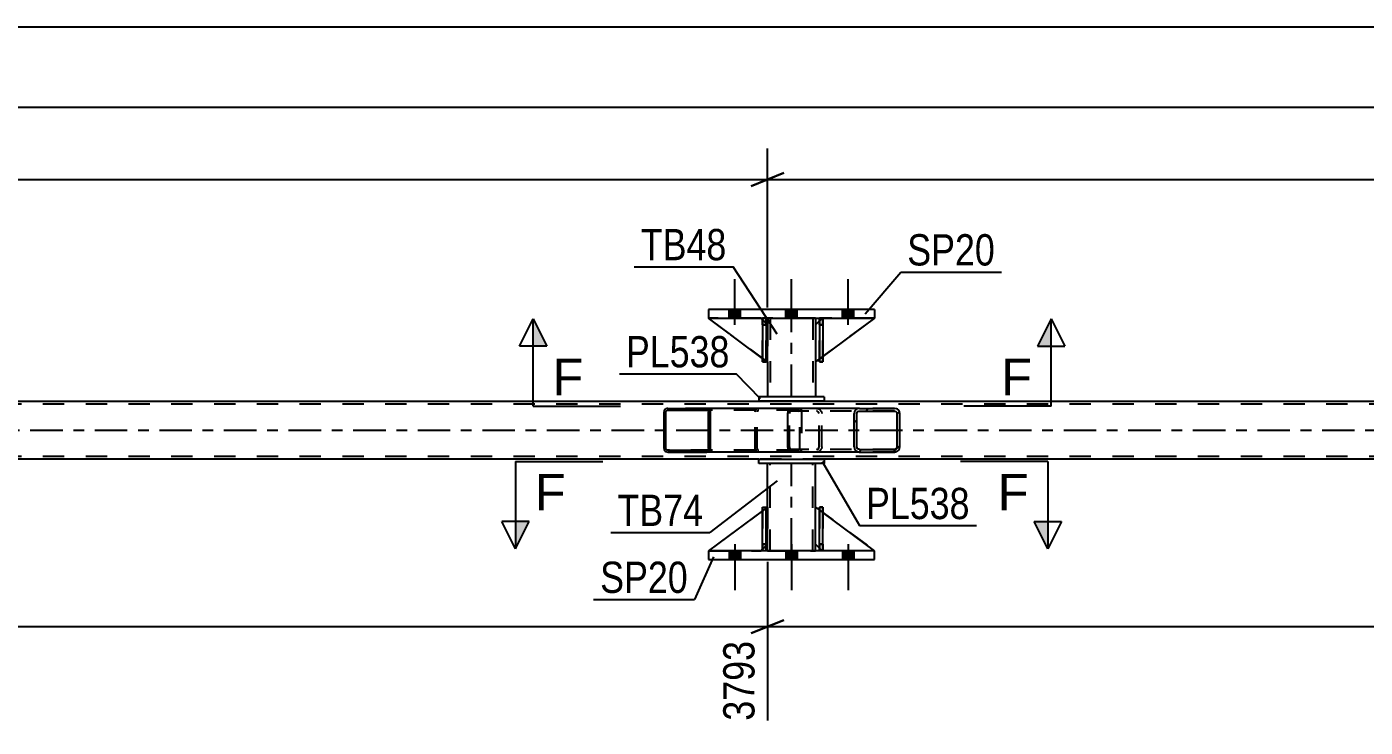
# Model space of a CAD drawing. Header units: millimetres. Extents: x 0 to 841, y 0 to 594.
# Drawn here: x 166.2 to 288.9, y 191.9 to 256.1 of the extents above; entities that cross this region are included whole.
import ezdxf

# ---------------------------------------------------------------- set-up
doc = ezdxf.new("R2010")
doc.units = ezdxf.units.MM
doc.linetypes.add('DXK_LINE_DOT2', pattern=[3.9198, 1.9599, -1.9599])
doc.linetypes.add('DXK_LINE_DOT3', pattern=[5.9187, 2.979, -0.9799, 0.9799, -0.9799])
doc.styles.add('Arial', font='ARIAL.TTF', dxfattribs={"height": 0.2})
doc.styles.add('Arial Narrow', font='ARIALN.TTF', dxfattribs={"height": 0.2})

# ---------------------------------------------------------------- blocks, each defined once
blk = doc.blocks.new('Part-103641004-2934 - 2810')
at = {"color": 7, "linetype": 'DXK_LINE_DOT2'}
for p, q in [((239.17, 212.08), (238.85, 212.08)), ((238.85, 208.68), (238.85, 212.08)), ((238.85, 212.08), (238.85, 208.08)), ((239.17, 212.08), (239.17, 208.68)), ((239.17, 208.08), (239.17, 212.08)), ((239.17, 208.68), (238.85, 208.68)), ((238.85, 208.08), (238.85, 208.68)), ((239.17, 208.68), (239.17, 208.08)), ((239.17, 208.08), (238.85, 208.08)), ((239.17, 208.08), (239.17, 208.08))]:
    blk.add_line(p, q, dxfattribs=at)
blk = doc.blocks.new('Part-103641004-2890 - 2810')
at = {"color": 7, "linetype": 'DXK_LINE_DOT2'}
for p, q in [((238.5, 208.68), (238.5, 212.08)), ((238.5, 212.08), (243.9, 208.08)), ((239.1, 208.08), (238.5, 208.68)), ((243.9, 208.08), (239.1, 208.08))]:
    blk.add_line(p, q, dxfattribs=at)
blk = doc.blocks.new('Part-103641004-2955 - 2810')
at = {"color": 2, "linetype": 'Continuous'}
for p, q in [((243.9, 208.08), (228.7, 208.08)), ((228.7, 208.08), (228.7, 207.28)), ((228.7, 207.28), (243.9, 207.28)), ((243.9, 207.28), (243.9, 208.08))]:
    blk.add_line(p, q, dxfattribs=at)
blk = doc.blocks.new('Part-103641004-2891 - 2810')
at = {"color": 2, "linetype": 'Continuous'}
for p, q in [((238.5, 208.68), (238.5, 212.08)), ((238.85, 211.82), (238.5, 212.08)), ((243.9, 208.08), (239.17, 211.58)), ((238.85, 208.33), (238.5, 208.68))]:
    blk.add_line(p, q, dxfattribs=at)
at = {"color": 7, "linetype": 'DXK_LINE_DOT2'}
for p, q in [((239.17, 211.58), (238.85, 211.82)), ((239.1, 208.08), (238.85, 208.33)), ((243.9, 208.08), (239.1, 208.08)), ((243.9, 208.08), (243.9, 208.08)), ((243.9, 208.08), (243.9, 208.08))]:
    blk.add_line(p, q, dxfattribs=at)
blk = doc.blocks.new('Part-103641004-2892 - 2810')
at = {"color": 7, "linetype": 'DXK_LINE_DOT2'}
for p, q in [((238.85, 228.77), (238.85, 229.37)), ((238.85, 229.37), (238.85, 229.37)), ((238.85, 229.37), (238.85, 225.37)), ((239.17, 229.37), (238.85, 229.37)), ((239.17, 228.77), (239.17, 229.37)), ((239.17, 225.37), (239.17, 229.37)), ((238.85, 225.37), (238.85, 228.77)), ((238.85, 228.77), (239.17, 228.77)), ((239.17, 228.77), (239.17, 225.37)), ((238.85, 225.37), (239.17, 225.37))]:
    blk.add_line(p, q, dxfattribs=at)
blk = doc.blocks.new('Part-103641004-2957 - 2810')
at = {"color": 7, "linetype": 'DXK_LINE_DOT2'}
for p, q in [((233.65, 228.77), (233.65, 229.37)), ((233.65, 229.37), (233.65, 229.37)), ((233.65, 229.37), (233.65, 225.37)), ((233.97, 229.37), (233.65, 229.37)), ((233.97, 228.77), (233.97, 229.37)), ((233.97, 225.37), (233.97, 229.37)), ((233.65, 225.37), (233.65, 228.77)), ((233.65, 228.77), (233.97, 228.77)), ((233.97, 228.77), (233.97, 225.37)), ((233.65, 225.37), (233.97, 225.37))]:
    blk.add_line(p, q, dxfattribs=at)
blk = doc.blocks.new('Part-103641004-2893 - 2810')
at = {"color": 7, "linetype": 'DXK_LINE_DOT2'}
for p, q in [((234.1, 212.08), (228.7, 208.08)), ((234.1, 208.68), (234.1, 212.08)), ((234.1, 212.08), (234.1, 208.68)), ((233.5, 208.08), (234.1, 208.68)), ((234.1, 208.68), (233.5, 208.08)), ((234.1, 208.68), (234.1, 208.68)), ((228.7, 208.08), (233.5, 208.08))]:
    blk.add_line(p, q, dxfattribs=at)
blk = doc.blocks.new('Part-103641004-2894 - 2810')
at = {"color": 2, "linetype": 'Continuous'}
for p, q in [((233.65, 211.75), (228.7, 208.08)), ((234.1, 212.08), (233.97, 211.99)), ((234.1, 208.68), (234.1, 212.08)), ((234.1, 208.68), (233.97, 208.55)), ((234.1, 208.68), (234.1, 208.68)), ((233.65, 208.23), (233.5, 208.08))]:
    blk.add_line(p, q, dxfattribs=at)
at = {"color": 7, "linetype": 'DXK_LINE_DOT2'}
for p, q in [((233.97, 211.99), (233.65, 211.75)), ((234.1, 208.68), (234.1, 212.08)), ((234.1, 208.68), (233.5, 208.08)), ((233.97, 208.55), (233.65, 208.23)), ((228.7, 208.08), (233.5, 208.08))]:
    blk.add_line(p, q, dxfattribs=at)
blk = doc.blocks.new('Part-103641004-2895 - 2810')
at = {"color": 2, "linetype": 'Continuous'}
for p, q in [((233.65, 208.08), (233.65, 212.08)), ((233.65, 212.08), (233.97, 212.08)), ((233.97, 208.08), (233.97, 212.08)), ((233.65, 208.08), (233.65, 208.08)), ((233.97, 208.08), (233.65, 208.08))]:
    blk.add_line(p, q, dxfattribs=at)
at = {"color": 7, "linetype": 'DXK_LINE_DOT2'}
for p, q in [((233.65, 212.08), (233.65, 208.68)), ((233.97, 208.68), (233.97, 212.08)), ((233.65, 208.68), (233.65, 208.08)), ((233.65, 208.68), (233.97, 208.68)), ((233.97, 208.08), (233.97, 208.68)), ((233.97, 208.08), (233.97, 208.08))]:
    blk.add_line(p, q, dxfattribs=at)
blk = doc.blocks.new('Part-103641004-2897 - 2810')
at = {"color": 7, "linetype": 'DXK_LINE_DOT2'}
for p, q in [((233.65, 212.08), (233.97, 212.08)), ((233.65, 208.68), (233.65, 212.08)), ((233.65, 212.08), (233.65, 208.08)), ((233.97, 212.08), (233.97, 208.68)), ((233.97, 208.08), (233.97, 211.99)), ((233.97, 208.68), (233.65, 208.68)), ((233.65, 208.08), (233.65, 208.68)), ((233.97, 208.68), (233.97, 208.08)), ((233.97, 208.08), (233.65, 208.08)), ((233.97, 208.08), (233.97, 208.08))]:
    blk.add_line(p, q, dxfattribs=at)
blk = doc.blocks.new('Part-103641004-2963 - 2810')
at = {"color": 2, "linetype": 'Continuous'}
for p, q in [((234.1, 229.37), (234.1, 228.77)), ((238.5, 229.37), (238.5, 228.77)), ((234.1, 225.37), (234.1, 222.17)), ((238.5, 225.37), (238.5, 222.17))]:
    blk.add_line(p, q, dxfattribs=at)
at = {"color": 7, "linetype": 'DXK_LINE_DOT2'}
for p, q in [((238.5, 229.37), (234.1, 229.37)), ((234.34, 229.37), (234.34, 222.17)), ((238.26, 229.37), (238.26, 222.17)), ((234.1, 228.77), (234.1, 225.37)), ((238.5, 228.77), (238.5, 225.37)), ((238.5, 222.17), (234.1, 222.17))]:
    blk.add_line(p, q, dxfattribs=at)
at = {"color": 7, "linetype": 'DXK_LINE_DOT3'}
blk.add_line((236.3, 222.17), (236.3, 229.37), dxfattribs=at)
blk = doc.blocks.new('Part-103641004-2901 - 2810')
at = {"color": 2, "linetype": 'Continuous'}
for p, q in [((233.97, 229.37), (233.65, 229.37)), ((233.65, 229.37), (233.65, 225.37)), ((233.97, 229.37), (233.97, 229.37)), ((233.97, 229.37), (233.97, 225.37)), ((233.97, 225.37), (233.65, 225.37))]:
    blk.add_line(p, q, dxfattribs=at)
at = {"color": 7, "linetype": 'DXK_LINE_DOT2'}
for p, q in [((233.65, 228.77), (233.65, 229.37)), ((233.97, 228.77), (233.97, 229.37)), ((233.97, 229.37), (233.97, 229.37)), ((233.97, 228.77), (233.65, 228.77)), ((233.65, 228.77), (233.65, 225.37)), ((233.97, 225.37), (233.97, 228.77))]:
    blk.add_line(p, q, dxfattribs=at)
blk = doc.blocks.new('Part-103641004-2902 - 2810')
at = {"color": 2, "linetype": 'Continuous'}
for p, q in [((233.65, 225.7), (228.7, 229.37)), ((233.65, 229.22), (233.5, 229.37)), ((234.1, 228.77), (233.97, 228.9)), ((234.1, 228.77), (234.1, 228.77)), ((234.1, 225.37), (234.1, 228.77)), ((233.97, 225.46), (234.1, 225.37)), ((234.1, 225.37), (234.1, 225.37))]:
    blk.add_line(p, q, dxfattribs=at)
at = {"color": 7, "linetype": 'DXK_LINE_DOT2'}
for p, q in [((233.5, 229.37), (228.7, 229.37)), ((233.5, 229.37), (234.1, 228.77)), ((233.97, 228.9), (233.65, 229.22)), ((234.1, 228.77), (234.1, 225.37)), ((233.97, 225.46), (233.65, 225.7))]:
    blk.add_line(p, q, dxfattribs=at)
blk = doc.blocks.new('Part-103641004-2903 - 2810')
at = {"color": 7, "linetype": 'DXK_LINE_DOT2'}
for p, q in [((234.1, 225.37), (228.7, 229.37)), ((228.7, 229.37), (233.5, 229.37)), ((233.5, 229.37), (234.1, 228.77)), ((234.1, 228.77), (233.5, 229.37)), ((234.1, 228.77), (234.1, 225.37)), ((234.1, 228.77), (234.1, 228.77)), ((234.1, 228.77), (234.1, 225.37))]:
    blk.add_line(p, q, dxfattribs=at)
blk = doc.blocks.new('Part-103641004-2904 - 2810')
at = {"color": 7, "linetype": 'DXK_LINE_DOT2'}
for p, q in [((239.1, 229.37), (238.85, 229.12)), ((243.9, 229.37), (239.1, 229.37)), ((239.17, 225.87), (238.85, 225.63))]:
    blk.add_line(p, q, dxfattribs=at)
at = {"color": 2, "linetype": 'Continuous'}
for p, q in [((243.9, 229.37), (239.17, 225.87)), ((238.85, 229.12), (238.5, 228.77)), ((238.5, 228.77), (238.5, 225.37)), ((238.85, 225.63), (238.5, 225.37))]:
    blk.add_line(p, q, dxfattribs=at)
blk = doc.blocks.new('Part-103641004-2905 - 2810')
at = {"color": 7, "linetype": 'DXK_LINE_DOT2'}
for p, q in [((239.1, 229.37), (238.5, 228.77)), ((238.5, 225.37), (243.9, 229.37)), ((243.9, 229.37), (239.1, 229.37)), ((238.5, 228.77), (238.5, 225.37))]:
    blk.add_line(p, q, dxfattribs=at)
blk = doc.blocks.new('Part-103641004-2932 - 2810')
at = {"color": 2, "linetype": 'Continuous'}
for p, q in [((238.85, 208.08), (238.85, 212.08)), ((238.85, 212.08), (239.17, 212.08)), ((239.17, 208.08), (239.17, 212.08)), ((238.85, 208.08), (238.85, 208.08)), ((239.17, 208.08), (238.85, 208.08))]:
    blk.add_line(p, q, dxfattribs=at)
at = {"color": 7, "linetype": 'DXK_LINE_DOT2'}
for p, q in [((238.85, 212.08), (238.85, 208.68)), ((239.17, 208.68), (239.17, 212.08)), ((238.85, 208.68), (238.85, 208.08)), ((238.85, 208.68), (239.17, 208.68)), ((239.17, 208.08), (239.17, 208.68)), ((239.17, 208.08), (239.17, 208.08))]:
    blk.add_line(p, q, dxfattribs=at)
blk = doc.blocks.new('Part-103641004-2940 - 2810')
at = {"color": 2, "linetype": 'Continuous'}
for p, q in [((233.3, 216.48), (239.3, 216.48)), ((233.3, 216.08), (233.3, 216.48)), ((239.3, 216.08), (233.3, 216.08)), ((239.3, 216.48), (239.3, 216.08))]:
    blk.add_line(p, q, dxfattribs=at)
blk = doc.blocks.new('Part-103641004-2945 - 2810')
at = {"color": 2, "linetype": 'Continuous'}
for p, q in [((234.1, 212.08), (234.1, 216.08)), ((238.5, 212.08), (238.5, 216.08)), ((234.1, 208.08), (234.1, 208.68)), ((238.5, 208.08), (238.5, 208.68))]:
    blk.add_line(p, q, dxfattribs=at)
at = {"color": 7, "linetype": 'DXK_LINE_DOT2'}
for p, q in [((238.5, 216.08), (234.1, 216.08)), ((234.34, 208.08), (234.34, 216.08)), ((238.26, 208.08), (238.26, 216.08)), ((234.1, 208.68), (234.1, 212.08)), ((238.5, 208.68), (238.5, 212.08)), ((234.1, 208.08), (238.5, 208.08))]:
    blk.add_line(p, q, dxfattribs=at)
at = {"color": 7, "linetype": 'DXK_LINE_DOT3'}
blk.add_line((236.3, 208.08), (236.3, 216.08), dxfattribs=at)
blk = doc.blocks.new('Part-103641004-2950 - 2810')
at = {"color": 2, "linetype": 'Continuous'}
for p, q in [((243.9, 230.17), (228.7, 230.17)), ((228.7, 230.17), (228.7, 229.37)), ((228.7, 229.37), (243.9, 229.37)), ((243.9, 230.17), (243.9, 229.37))]:
    blk.add_line(p, q, dxfattribs=at)
blk = doc.blocks.new('Bolt-103641004-3089 - 2810')
at = {"linetype": 'Continuous'}
for points in [[(230.58, 229.37), (231.62, 229.37), (231.62, 230.17), (230.58, 230.17)], [(230.58, 229.37), (231.62, 229.37), (231.62, 230.17), (230.58, 230.17)], [(230.58, 229.37), (231.62, 229.37), (231.62, 230.17), (230.58, 230.17)], [(235.78, 229.37), (236.82, 229.37), (236.82, 230.17), (235.78, 230.17)], [(235.78, 229.37), (236.82, 229.37), (236.82, 230.17), (235.78, 230.17)], [(240.98, 229.37), (242.02, 229.37), (242.02, 230.17), (240.98, 230.17)], [(240.98, 229.37), (242.02, 229.37), (242.02, 230.17), (240.98, 230.17)], [(240.98, 229.37), (242.02, 229.37), (242.02, 230.17), (240.98, 230.17)]]:
    blk.add_hatch(color=1, dxfattribs=at).paths.add_polyline_path(points)
at = {"color": 1, "linetype": 'Continuous'}
for p, q in [((231.1, 228.77), (231.1, 232.97)), ((231.1, 228.77), (231.1, 232.97)), ((231.1, 228.77), (231.1, 232.97)), ((236.3, 228.77), (236.3, 232.97)), ((236.3, 228.77), (236.3, 232.97)), ((241.5, 228.77), (241.5, 232.97)), ((241.5, 228.77), (241.5, 232.97)), ((241.5, 228.77), (241.5, 232.97)), ((230.58, 229.37), (230.58, 230.17)), ((230.58, 229.37), (230.58, 230.17)), ((230.58, 229.37), (230.58, 230.17)), ((231.62, 229.37), (231.62, 230.17)), ((231.62, 229.37), (231.62, 230.17)), ((231.62, 229.37), (231.62, 230.17)), ((235.78, 229.37), (235.78, 230.17)), ((235.78, 229.37), (235.78, 230.17)), ((236.82, 229.37), (236.82, 230.17)), ((236.82, 229.37), (236.82, 230.17)), ((240.98, 229.37), (240.98, 230.17)), ((240.98, 229.37), (240.98, 230.17)), ((240.98, 229.37), (240.98, 230.17)), ((242.02, 229.37), (242.02, 230.17)), ((242.02, 229.37), (242.02, 230.17)), ((242.02, 229.37), (242.02, 230.17))]:
    blk.add_line(p, q, dxfattribs=at)
blk = doc.blocks.new('Part-103641004-2973 - 2810')
at = {"linetype": 'Continuous'}
h = blk.add_hatch(dxfattribs=at)
h.set_pattern_fill('', scale=0.7, style=0, pattern_type=0)
h.set_pattern_definition([(45, (228.8481, 220.922), (-1.57154, 1.57154), [])])
h.paths.add_polyline_path([(228.87, 220.8), (228.85, 220.92), (228.77, 221.03), (228.66, 221.1), (228.53, 221.12), (224.96, 221.12), (224.83, 221.1), (224.72, 221.03), (224.64, 220.92), (224.62, 220.8), (224.62, 217.44), (224.64, 217.32), (224.72, 217.21), (224.83, 217.14), (224.96, 217.12), (228.53, 217.12), (228.66, 217.14), (228.77, 217.21), (228.85, 217.32), (228.87, 217.44)])
h.paths.add_polyline_path([(228.69, 217.38), (228.65, 217.33), (228.6, 217.29), (228.53, 217.28), (224.96, 217.28), (224.89, 217.29), (224.84, 217.33), (224.8, 217.38), (224.79, 217.44), (224.79, 220.8), (224.8, 220.86), (224.84, 220.91), (224.89, 220.95), (224.96, 220.96), (228.53, 220.96), (228.6, 220.95), (228.65, 220.91), (228.69, 220.86), (228.7, 220.8), (228.7, 217.44)])
at = {"color": 2, "linetype": 'Continuous'}
for p, q in [((224.64, 220.92), (224.62, 220.8)), ((224.62, 217.44), (224.62, 220.8)), ((224.79, 220.8), (224.8, 220.86)), ((224.79, 217.44), (224.79, 220.8)), ((224.8, 220.86), (224.84, 220.91)), ((224.96, 221.12), (224.83, 221.1)), ((224.84, 220.91), (224.89, 220.95)), ((224.89, 220.95), (224.96, 220.96)), ((224.96, 221.12), (228.53, 221.12)), ((224.96, 220.96), (228.53, 220.96)), ((236.23, 221.12), (228.53, 221.12)), ((228.66, 221.1), (228.53, 221.12)), ((228.53, 220.96), (228.6, 220.95)), ((228.6, 220.95), (228.65, 220.91)), ((228.65, 220.91), (228.69, 220.86)), ((228.69, 220.86), (228.7, 220.8)), ((228.7, 217.44), (228.7, 220.8)), ((228.87, 220.8), (228.85, 220.92)), ((228.87, 217.44), (228.87, 220.8)), ((224.62, 217.44), (224.64, 217.32)), ((224.8, 217.38), (224.79, 217.44)), ((224.84, 217.33), (224.8, 217.38)), ((224.83, 217.14), (224.96, 217.12)), ((224.89, 217.29), (224.84, 217.33)), ((224.96, 217.28), (224.89, 217.29)), ((224.96, 217.28), (228.53, 217.28)), ((224.96, 217.12), (228.53, 217.12)), ((228.6, 217.29), (228.53, 217.28)), ((228.53, 217.12), (228.66, 217.14)), ((236.23, 217.12), (228.53, 217.12)), ((228.65, 217.33), (228.6, 217.29)), ((228.69, 217.38), (228.65, 217.33)), ((228.7, 217.44), (228.69, 217.38)), ((228.85, 217.32), (228.87, 217.44))]:
    blk.add_line(p, q, dxfattribs=at)
at = {"color": 7, "linetype": 'DXK_LINE_DOT2'}
for p, q in [((228.53, 221.12), (224.96, 221.12)), ((236.88, 220.96), (224.96, 220.96)), ((232.97, 220.8), (232.99, 220.92)), ((232.97, 217.44), (232.97, 220.8)), ((233.15, 220.86), (233.14, 220.8)), ((233.14, 217.44), (233.14, 220.8)), ((233.19, 220.91), (233.15, 220.86)), ((233.18, 221.1), (233.31, 221.12)), ((233.19, 220.91), (233.2, 220.92)), ((233.2, 220.92), (233.24, 220.95)), ((233.24, 220.95), (233.31, 220.96)), ((236.88, 221.12), (236.23, 221.12)), ((236.88, 221.12), (237.01, 221.1)), ((236.95, 220.95), (236.88, 220.96)), ((237, 220.91), (236.95, 220.95)), ((237.04, 220.86), (237, 220.91)), ((237.05, 220.8), (237.04, 220.86)), ((237.05, 217.44), (237.05, 220.8)), ((237.2, 220.92), (237.22, 220.82)), ((237.22, 220.82), (237.22, 220.8)), ((237.22, 220.8), (237.22, 217.44)), ((236.88, 217.28), (224.96, 217.28)), ((228.53, 217.12), (224.96, 217.12)), ((232.99, 217.32), (232.97, 217.44)), ((233.14, 217.44), (233.15, 217.38)), ((233.15, 217.38), (233.19, 217.33)), ((233.31, 217.12), (233.18, 217.14)), ((233.19, 217.33), (233.2, 217.32)), ((233.2, 217.32), (233.24, 217.29)), ((233.24, 217.29), (233.31, 217.28)), ((236.88, 217.12), (236.23, 217.12)), ((236.88, 217.28), (236.95, 217.29)), ((237.01, 217.14), (236.88, 217.12)), ((236.95, 217.29), (237, 217.33)), ((237, 217.33), (237.04, 217.38)), ((237.04, 217.38), (237.05, 217.44)), ((237.22, 217.44), (237.2, 217.32))]:
    blk.add_line(p, q, dxfattribs=at)
at = {"color": 2, "linetype": 'Continuous'}
for centre, start, end in [((224.94, 220.79), 110.7583, 155.68), ((228.55, 220.79), 24.32, 69.2417), ((224.94, 217.45), 204.32, 249.2417), ((228.55, 217.45), 290.7583, 335.68)]:
    blk.add_arc(centre, 0.331, start, end, dxfattribs=at)
at = {"color": 7, "linetype": 'DXK_LINE_DOT2'}
for centre, start, end in [((233.29, 220.79), 110.7583, 155.68), ((236.9, 220.79), 24.32, 69.2417), ((233.29, 217.45), 204.32, 249.2417), ((236.9, 217.45), 290.7583, 335.68)]:
    blk.add_arc(centre, 0.331, start, end, dxfattribs=at)
blk = doc.blocks.new('Part-103641004-2974 - 2810')
at = {"linetype": 'Continuous'}
h = blk.add_hatch(dxfattribs=at)
h.set_pattern_fill('', scale=0.7, style=0, pattern_type=0)
h.set_pattern_definition([(45, (246.1802, 220.8232), (-1.57154, 1.57154), [])])
h.paths.add_polyline_path([(246.22, 220.64), (246.18, 220.82), (246.07, 220.98), (245.91, 221.08), (245.72, 221.12), (242.53, 221.12), (242.34, 221.08), (242.18, 220.98), (242.07, 220.82), (242.03, 220.64), (242.03, 217.6), (242.07, 217.42), (242.18, 217.26), (242.34, 217.16), (242.53, 217.12), (245.72, 217.12), (245.91, 217.16), (246.07, 217.26), (246.18, 217.42), (246.22, 217.6)])
h.paths.add_polyline_path([(245.95, 217.51), (245.89, 217.43), (245.81, 217.38), (245.72, 217.36), (242.53, 217.36), (242.44, 217.38), (242.35, 217.43), (242.3, 217.51), (242.28, 217.6), (242.28, 220.64), (242.3, 220.73), (242.35, 220.81), (242.44, 220.86), (242.53, 220.88), (245.72, 220.88), (245.81, 220.86), (245.89, 220.81), (245.95, 220.73), (245.97, 220.64), (245.97, 217.6)])
at = {"color": 2, "linetype": 'Continuous'}
for p, q in [((235.96, 220.64), (235.98, 220.82)), ((235.98, 220.82), (236.04, 220.98)), ((236.04, 220.98), (236.13, 221.08)), ((236.13, 221.08), (236.23, 221.12)), ((242.53, 221.12), (236.23, 221.12)), ((242.07, 220.82), (242.03, 220.64)), ((242.3, 220.73), (242.35, 220.81)), ((242.53, 221.12), (242.34, 221.08)), ((242.35, 220.81), (242.44, 220.86)), ((242.44, 220.86), (242.53, 220.88)), ((242.53, 221.12), (245.72, 221.12)), ((242.53, 220.88), (245.72, 220.88)), ((245.91, 221.08), (245.72, 221.12)), ((245.72, 220.88), (245.81, 220.86)), ((245.81, 220.86), (245.89, 220.81)), ((245.89, 220.81), (245.95, 220.73)), ((246.22, 220.64), (246.18, 220.82)), ((235.96, 217.6), (235.96, 220.64)), ((242.03, 217.6), (242.03, 220.64)), ((242.28, 220.64), (242.3, 220.73)), ((242.28, 217.6), (242.28, 220.64)), ((245.95, 220.73), (245.97, 220.64)), ((245.97, 217.6), (245.97, 220.64)), ((246.22, 217.6), (246.22, 220.64)), ((235.98, 217.42), (235.96, 217.6)), ((236.04, 217.26), (235.98, 217.42)), ((236.13, 217.16), (236.04, 217.26)), ((236.23, 217.12), (236.13, 217.16)), ((242.53, 217.12), (236.23, 217.12)), ((242.03, 217.6), (242.07, 217.42)), ((242.3, 217.51), (242.28, 217.6)), ((242.35, 217.43), (242.3, 217.51)), ((242.34, 217.16), (242.53, 217.12)), ((242.44, 217.38), (242.35, 217.43)), ((242.53, 217.36), (242.44, 217.38)), ((242.53, 217.36), (245.72, 217.36)), ((242.53, 217.12), (245.72, 217.12)), ((245.81, 217.38), (245.72, 217.36)), ((245.72, 217.12), (245.91, 217.16)), ((245.89, 217.43), (245.81, 217.38)), ((245.95, 217.51), (245.89, 217.43)), ((245.97, 217.6), (245.95, 217.51)), ((246.18, 217.42), (246.22, 217.6))]:
    blk.add_line(p, q, dxfattribs=at)
at = {"color": 7, "linetype": 'DXK_LINE_DOT2'}
for p, q in [((236.14, 220.81), (236.11, 220.73)), ((236.18, 220.86), (236.14, 220.81)), ((236.23, 220.88), (236.18, 220.86)), ((245.72, 220.88), (236.23, 220.88)), ((237.22, 220.88), (237.22, 221.12)), ((238.57, 221.12), (238.76, 221.08)), ((238.66, 220.86), (238.57, 220.88)), ((238.74, 220.81), (238.66, 220.86)), ((238.8, 220.73), (238.74, 220.81)), ((239.03, 220.82), (239.07, 220.64)), ((245.72, 221.12), (242.53, 221.12)), ((236.11, 220.73), (236.1, 220.64)), ((236.1, 217.6), (236.1, 220.64)), ((238.82, 220.64), (238.8, 220.73)), ((238.82, 217.6), (238.82, 220.64)), ((239.07, 217.6), (239.07, 220.64)), ((236.1, 217.6), (236.11, 217.51)), ((236.11, 217.51), (236.14, 217.43)), ((236.14, 217.43), (236.18, 217.38)), ((236.18, 217.38), (236.23, 217.36)), ((245.72, 217.36), (236.23, 217.36)), ((237.22, 217.12), (237.22, 217.36)), ((238.57, 217.36), (238.66, 217.38)), ((238.76, 217.16), (238.57, 217.12)), ((238.66, 217.38), (238.74, 217.43)), ((238.74, 217.43), (238.8, 217.51)), ((238.8, 217.51), (238.82, 217.6)), ((239.07, 217.6), (239.03, 217.42)), ((245.72, 217.12), (242.53, 217.12))]:
    blk.add_line(p, q, dxfattribs=at)
for centre, start, end in [((238.58, 220.62), 23.8494, 68.8059), ((238.58, 217.61), 291.1941, 336.1506)]:
    blk.add_arc(centre, 0.492, start, end, dxfattribs=at)
at = {"color": 2, "linetype": 'Continuous'}
for centre, start, end in [((242.52, 220.62), 111.1941, 156.1506), ((245.73, 220.62), 23.8494, 68.8059), ((242.52, 217.61), 203.8494, 248.8059), ((245.73, 217.61), 291.1941, 336.1506)]:
    blk.add_arc(centre, 0.492, start, end, dxfattribs=at)
blk = doc.blocks.new('Part-103641004-2979 - 2810')
at = {"color": 2, "linetype": 'Continuous'}
for p, q in [((239.17, 229.37), (238.85, 229.37)), ((238.85, 229.37), (238.85, 225.37)), ((239.17, 229.37), (239.17, 229.37)), ((239.17, 229.37), (239.17, 225.37)), ((239.17, 225.37), (238.85, 225.37))]:
    blk.add_line(p, q, dxfattribs=at)
at = {"color": 7, "linetype": 'DXK_LINE_DOT2'}
for p, q in [((238.85, 228.77), (238.85, 229.37)), ((239.17, 228.77), (239.17, 229.37)), ((239.17, 229.37), (239.17, 229.37)), ((239.17, 228.77), (238.85, 228.77)), ((238.85, 228.77), (238.85, 225.37)), ((239.17, 225.37), (239.17, 228.77))]:
    blk.add_line(p, q, dxfattribs=at)
blk = doc.blocks.new('Part-103641004-2990 - 2810')
at = {"color": 2, "linetype": 'Continuous'}
for p, q in [((239.3, 222.17), (233.3, 222.17)), ((233.3, 222.17), (233.3, 221.77)), ((239.3, 222.17), (239.3, 221.77)), ((239.3, 221.77), (233.3, 221.77))]:
    blk.add_line(p, q, dxfattribs=at)
blk = doc.blocks.new('Part-103641004-3039 - 2810')
at = {"color": 2, "linetype": 'Continuous'}
for p, q in [((757.63, 221.76), (95.51, 221.76)), ((233.3, 216.48), (95.51, 216.48)), ((488.51, 216.48), (239.3, 216.48))]:
    blk.add_line(p, q, dxfattribs=at)
at = {"color": 7, "linetype": 'DXK_LINE_DOT2'}
for p, q in [((757.63, 221.52), (95.51, 221.52)), ((757.63, 216.72), (95.51, 216.72)), ((239.3, 216.48), (233.3, 216.48))]:
    blk.add_line(p, q, dxfattribs=at)
at = {"color": 7, "linetype": 'DXK_LINE_DOT3'}
blk.add_line((95.51, 219.12), (757.63, 219.12), dxfattribs=at)
blk = doc.blocks.new('Bolt-103641004-3090 - 2810')
at = {"linetype": 'Continuous'}
for points in [[(231.62, 208.08), (230.58, 208.08), (230.58, 207.28), (231.62, 207.28)], [(231.62, 208.08), (230.58, 208.08), (230.58, 207.28), (231.62, 207.28)], [(231.62, 208.08), (230.58, 208.08), (230.58, 207.28), (231.62, 207.28)], [(236.82, 208.08), (235.78, 208.08), (235.78, 207.28), (236.82, 207.28)], [(236.82, 208.08), (235.78, 208.08), (235.78, 207.28), (236.82, 207.28)], [(242.02, 208.08), (240.98, 208.08), (240.98, 207.28), (242.02, 207.28)], [(242.02, 208.08), (240.98, 208.08), (240.98, 207.28), (242.02, 207.28)], [(242.02, 208.08), (240.98, 208.08), (240.98, 207.28), (242.02, 207.28)]]:
    blk.add_hatch(color=1, dxfattribs=at).paths.add_polyline_path(points)
at = {"color": 1, "linetype": 'Continuous'}
for p, q in [((231.1, 208.68), (231.1, 204.48)), ((231.1, 208.68), (231.1, 204.48)), ((231.1, 208.68), (231.1, 204.48)), ((236.3, 208.68), (236.3, 204.48)), ((236.3, 208.68), (236.3, 204.48)), ((241.5, 208.68), (241.5, 204.48)), ((241.5, 208.68), (241.5, 204.48)), ((241.5, 208.68), (241.5, 204.48)), ((230.58, 208.08), (230.58, 207.28)), ((230.58, 208.08), (230.58, 207.28)), ((230.58, 208.08), (230.58, 207.28)), ((231.62, 208.08), (231.62, 207.28)), ((231.62, 208.08), (231.62, 207.28)), ((231.62, 208.08), (231.62, 207.28)), ((235.78, 208.08), (235.78, 207.28)), ((235.78, 208.08), (235.78, 207.28)), ((236.82, 208.08), (236.82, 207.28)), ((236.82, 208.08), (236.82, 207.28)), ((240.98, 208.08), (240.98, 207.28)), ((240.98, 208.08), (240.98, 207.28)), ((240.98, 208.08), (240.98, 207.28)), ((242.02, 208.08), (242.02, 207.28)), ((242.02, 208.08), (242.02, 207.28)), ((242.02, 208.08), (242.02, 207.28))]:
    blk.add_line(p, q, dxfattribs=at)
blk = doc.blocks.new('StraightDimension-103641004-3284 - 2810')
at = {"color": 7, "linetype": 'Continuous'}
for p, q in [((234.1, 230.37), (234.1, 244.93)), ((85.29, 242.08), (234.1, 242.08)), ((232.6, 241.48), (235.6, 242.68))]:
    blk.add_line(p, q, dxfattribs=at)
blk = doc.blocks.new('StraightDimension-103641004-3324 - 2810')
at = {"color": 7, "linetype": 'Continuous'}
blk.add_line((85.29, 248.7), (767.85, 248.7), dxfattribs=at)
blk = doc.blocks.new('StraightDimension-103641004-3183 - 2810')
at = {"color": 7, "linetype": 'Continuous'}
for p, q in [((234.1, 207.08), (234.1, 192.52)), ((235.6, 201.73), (232.6, 200.53)), ((234.1, 201.13), (489.31, 201.13))]:
    blk.add_line(p, q, dxfattribs=at)
blk = doc.blocks.new('StraightDimension-103641004-3189 - 2810')
at = {"color": 7, "linetype": 'Continuous'}
for p, q in [((234.1, 207.08), (234.1, 192.52)), ((232.6, 200.53), (235.6, 201.73)), ((85.29, 201.13), (234.1, 201.13))]:
    blk.add_line(p, q, dxfattribs=at)
at = {"color": 0, "linetype": 'Continuous'}
blk.add_wipeout([(233.5, 200.43), (229.3, 200.43), (229.3, 191.92), (233.5, 191.92)], dxfattribs=at)
at = {"color": 3, "linetype": 'Continuous', "style": 'Arial Narrow'}
blk.add_text('3793', height=2.863, rotation=90.0002, dxfattribs=at).set_placement((232.9, 192.52))
blk = doc.blocks.new('StraightDimension-103641004-3288 - 2810')
at = {"color": 7, "linetype": 'Continuous'}
for p, q in [((234.1, 230.37), (234.1, 244.93)), ((235.6, 242.68), (232.6, 241.48)), ((234.1, 242.08), (489.31, 242.08))]:
    blk.add_line(p, q, dxfattribs=at)
blk = doc.blocks.new('StraightDimension-103641004-3303 - 2810')
at = {"color": 7, "linetype": 'Continuous'}
blk.add_line((84.65, 256.07), (768.49, 256.07), dxfattribs=at)
blk = doc.blocks.new('Mark-103641004-2959 - 2810')
at = {"color": 0}
blk.add_wipeout([(230.34, 234.69), (230.34, 237.69), (222.48, 237.69), (222.48, 234.69)], dxfattribs=at)
blk.add_wipeout([(230.34, 234.69), (230.34, 237.69), (222.48, 237.69), (222.48, 234.69)], dxfattribs=at)
at = {"color": 30, "linetype": 'Continuous'}
for p in [(221.88, 234.09), (234.99, 227.92)]:
    blk.add_line(p, (230.94, 234.09), dxfattribs=at)
at = {"color": 3, "style": 'Arial Narrow'}
blk.add_text('TB48', height=2.863, dxfattribs=at).set_placement((222.48, 234.69))
blk = doc.blocks.new('Mark-103641004-2936 - 2810')
at = {"color": 0}
blk.add_wipeout([(252.63, 210.98), (252.63, 213.98), (243.12, 213.98), (243.12, 210.98)], dxfattribs=at)
blk.add_wipeout([(252.63, 210.98), (252.63, 213.98), (243.12, 213.98), (243.12, 210.98)], dxfattribs=at)
at = {"color": 30, "linetype": 'Continuous'}
for p, q in [((239.1, 216.27), (242.52, 210.38)), ((242.52, 210.38), (253.23, 210.38))]:
    blk.add_line(p, q, dxfattribs=at)
at = {"color": 3, "style": 'Arial Narrow'}
blk.add_text('PL538', height=2.863, dxfattribs=at).set_placement((243.12, 210.98))
blk = doc.blocks.new('Mark-103641004-2941 - 2810')
at = {"color": 0}
blk.add_wipeout([(228.2, 210.35), (228.2, 213.35), (220.34, 213.35), (220.34, 210.35)], dxfattribs=at)
blk.add_wipeout([(228.2, 210.35), (228.2, 213.35), (220.34, 213.35), (220.34, 210.35)], dxfattribs=at)
at = {"color": 30, "linetype": 'Continuous'}
for p in [(234.99, 214.47), (219.74, 209.75)]:
    blk.add_line(p, (228.8, 209.75), dxfattribs=at)
at = {"color": 3, "style": 'Arial Narrow'}
blk.add_text('TB74', height=2.863, dxfattribs=at).set_placement((220.34, 210.35))
blk = doc.blocks.new('Mark-103641004-2946 - 2810')
at = {"color": 0}
blk.add_wipeout([(254.94, 234.21), (254.94, 237.21), (246.9, 237.21), (246.9, 234.21)], dxfattribs=at)
blk.add_wipeout([(254.94, 234.21), (254.94, 237.21), (246.9, 237.21), (246.9, 234.21)], dxfattribs=at)
at = {"color": 30, "linetype": 'Continuous'}
for p, q in [((243.04, 229.77), (246.3, 233.61)), ((246.3, 233.61), (255.54, 233.61))]:
    blk.add_line(p, q, dxfattribs=at)
at = {"color": 3, "style": 'Arial Narrow'}
blk.add_text('SP20', height=2.863, dxfattribs=at).set_placement((246.9, 234.21))
blk = doc.blocks.new('Mark-103641004-2951 - 2810')
at = {"color": 0}
blk.add_wipeout([(226.79, 204.22), (226.79, 207.22), (218.76, 207.22), (218.76, 204.22)], dxfattribs=at)
blk.add_wipeout([(226.79, 204.22), (226.79, 207.22), (218.76, 207.22), (218.76, 204.22)], dxfattribs=at)
at = {"color": 30, "linetype": 'Continuous'}
for p in [(229.16, 207.53), (218.16, 203.62)]:
    blk.add_line(p, (227.39, 203.62), dxfattribs=at)
at = {"color": 3, "style": 'Arial Narrow'}
blk.add_text('SP20', height=2.863, dxfattribs=at).set_placement((218.76, 204.22))
blk = doc.blocks.new('Mark-103641004-2986 - 2810')
at = {"color": 0}
blk.add_wipeout([(230.63, 224.88), (230.63, 227.88), (221.12, 227.88), (221.12, 224.88)], dxfattribs=at)
blk.add_wipeout([(230.63, 224.88), (230.63, 227.88), (221.12, 227.88), (221.12, 224.88)], dxfattribs=at)
at = {"color": 30, "linetype": 'Continuous'}
for p in [(220.52, 224.28), (233.46, 221.98)]:
    blk.add_line(p, (231.23, 224.28), dxfattribs=at)
at = {"color": 3, "style": 'Arial Narrow'}
blk.add_text('PL538', height=2.863, dxfattribs=at).set_placement((221.12, 224.88))
blk = doc.blocks.new('SectionMark-103641004-3367 - 2810')
at = {"linetype": 'Continuous'}
for points in [[(211.01, 210.77), (212.26, 210.77), (211.01, 208.27)], [(258.53, 210.77), (259.78, 210.77), (259.78, 208.27)]]:
    blk.add_hatch(color=6, dxfattribs=at).paths.add_polyline_path(points)
at = {"color": 6, "linetype": 'Continuous'}
for p, q in [((211.01, 216.27), (219.01, 216.27)), ((211.01, 216.27), (211.01, 208.27)), ((259.78, 216.27), (251.78, 216.27)), ((259.78, 216.27), (259.78, 208.27)), ((211.01, 208.27), (209.76, 210.77)), ((212.26, 210.77), (209.76, 210.77)), ((211.01, 208.27), (212.26, 210.77)), ((258.53, 210.77), (261.03, 210.77)), ((259.78, 208.27), (258.53, 210.77)), ((261.03, 210.77), (259.78, 208.27))]:
    blk.add_line(p, q, dxfattribs=at)
at = {"color": 0, "linetype": 'Continuous'}
for points in [[(215.61, 211.77), (215.61, 215.27), (212.76, 215.27), (212.76, 211.77)], [(258.03, 211.77), (258.03, 215.27), (255.18, 215.27), (255.18, 211.77)]]:
    blk.add_wipeout(points, dxfattribs=at)
at = {"color": 3, "linetype": 'Continuous', "style": 'Arial'}
for p in [(212.76, 211.77), (255.18, 211.77)]:
    blk.add_text('F', height=3.34, dxfattribs=at).set_placement(p)
blk = doc.blocks.new('SectionMark-103641004-3371 - 2810')
at = {"linetype": 'Continuous'}
for points in [[(213.88, 226.83), (212.63, 226.83), (212.63, 229.33)], [(260.09, 226.83), (258.84, 226.83), (260.09, 229.33)]]:
    blk.add_hatch(color=6, dxfattribs=at).paths.add_polyline_path(points)
at = {"color": 6, "linetype": 'Continuous'}
for p, q in [((211.38, 226.83), (212.63, 229.33)), ((212.63, 221.33), (212.63, 229.33)), ((212.63, 229.33), (213.88, 226.83)), ((260.09, 229.33), (258.84, 226.83)), ((260.09, 221.33), (260.09, 229.33)), ((260.09, 229.33), (261.34, 226.83)), ((213.88, 226.83), (211.38, 226.83)), ((258.84, 226.83), (261.34, 226.83)), ((212.63, 221.33), (220.63, 221.33)), ((260.09, 221.33), (252.09, 221.33))]:
    blk.add_line(p, q, dxfattribs=at)
at = {"color": 0, "linetype": 'Continuous'}
for points in [[(217.23, 222.33), (217.23, 225.83), (214.38, 225.83), (214.38, 222.33)], [(258.34, 222.33), (258.34, 225.83), (255.49, 225.83), (255.49, 222.33)]]:
    blk.add_wipeout(points, dxfattribs=at)
at = {"color": 3, "linetype": 'Continuous', "style": 'Arial'}
for p in [(214.38, 222.33), (255.49, 222.33)]:
    blk.add_text('F', height=3.34, dxfattribs=at).set_placement(p)

msp = doc.modelspace()

# ---------------------------------------------------------------- block references
for name in ['Bolt-103641004-3089 - 2810', 'Part-103641004-2950 - 2810', 'Part-103641004-2902 - 2810', 'Part-103641004-2903 - 2810', 'Part-103641004-2957 - 2810', 'Part-103641004-2901 - 2810', 'Part-103641004-2963 - 2810', 'Part-103641004-2904 - 2810', 'Part-103641004-2905 - 2810', 'Part-103641004-2892 - 2810', 'Part-103641004-2979 - 2810', 'Part-103641004-2990 - 2810', 'Part-103641004-3039 - 2810', 'Part-103641004-2973 - 2810', 'Part-103641004-2974 - 2810', 'Part-103641004-2940 - 2810', 'Part-103641004-2945 - 2810', 'Part-103641004-2893 - 2810', 'Part-103641004-2894 - 2810', 'Part-103641004-2895 - 2810', 'Part-103641004-2897 - 2810', 'Part-103641004-2890 - 2810', 'Part-103641004-2891 - 2810', 'Part-103641004-2934 - 2810', 'Part-103641004-2932 - 2810', 'Bolt-103641004-3090 - 2810', 'Part-103641004-2955 - 2810']:
    msp.add_blockref(name, (0, 0))

# ---------------------------------------------------------------- next in the draw order: block references
for name in ['StraightDimension-103641004-3284 - 2810', 'Mark-103641004-2936 - 2810', 'StraightDimension-103641004-3183 - 2810']:
    msp.add_blockref(name, (0, 0))

# ---------------------------------------------------------------- next in the draw order: block references
for name in ['StraightDimension-103641004-3324 - 2810', 'StraightDimension-103641004-3189 - 2810']:
    msp.add_blockref(name, (0, 0))

# ---------------------------------------------------------------- next in the draw order: block references
for name in ['StraightDimension-103641004-3288 - 2810', 'Mark-103641004-2941 - 2810', 'Mark-103641004-2951 - 2810']:
    msp.add_blockref(name, (0, 0))

# ---------------------------------------------------------------- next in the draw order: block references
for name in ['StraightDimension-103641004-3303 - 2810', 'SectionMark-103641004-3367 - 2810']:
    msp.add_blockref(name, (0, 0))

# ---------------------------------------------------------------- next in the draw order: block references
for name in ['Mark-103641004-2959 - 2810', 'Mark-103641004-2946 - 2810']:
    msp.add_blockref(name, (0, 0))

# ---------------------------------------------------------------- next in the draw order: block references
msp.add_blockref('Mark-103641004-2986 - 2810', (0, 0))

# ---------------------------------------------------------------- next in the draw order: block references
msp.add_blockref('SectionMark-103641004-3371 - 2810', (0, 0))

doc.saveas('drawing.dxf')
